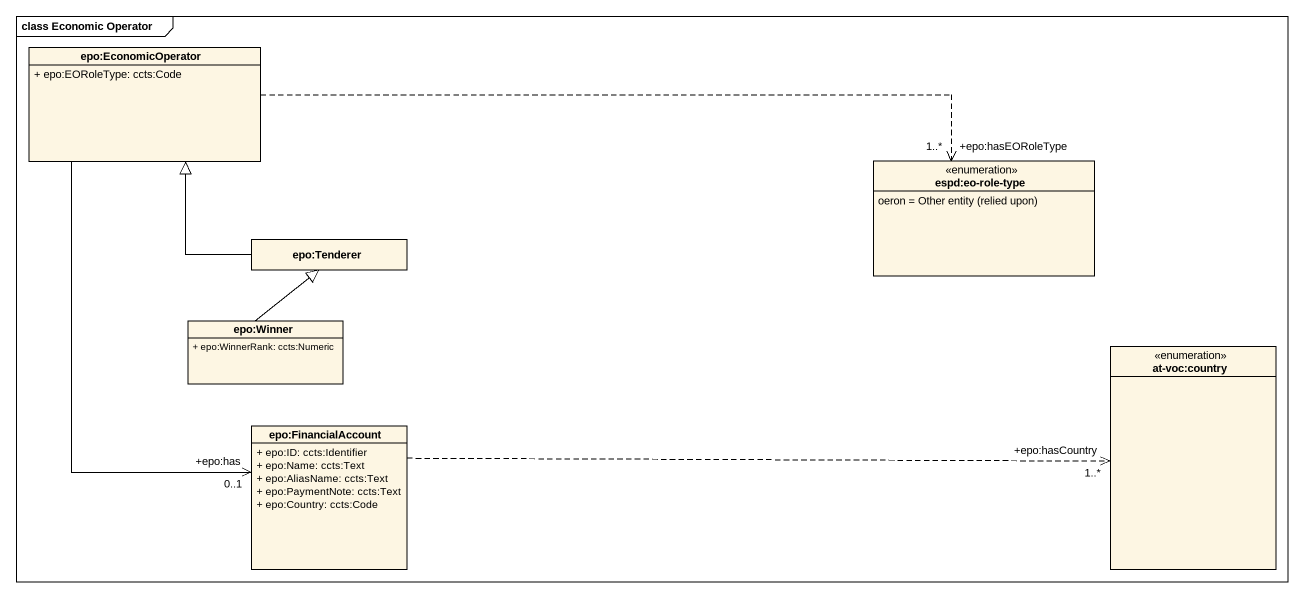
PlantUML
@startuml
mainframe class Economic Operator
hide circle
hide empty members
skinparam classAttributeIconSize 0
class "epo:EconomicOperator" as epo_EconomicOperator {
  + epo:EORoleType: ccts:Code
}
enum "espd:eo-role-type" as espd_eo_role_type {
  {field} oeron = Other entity (relied upon)
}
class "epo:Tenderer" as epo_Tenderer
class "epo:Winner" as epo_Winner {
  + epo:WinnerRank: ccts:Numeric
}
enum "at-voc:country" as at_voc_country
class "epo:FinancialAccount" as epo_FinancialAccount {
  + epo:ID: ccts:Identifier
  + epo:Name: ccts:Text
  + epo:AliasName: ccts:Text
  + epo:PaymentNote: ccts:Text
  + epo:Country: ccts:Code
}
epo_EconomicOperator .right.> "+epo:hasEORoleType\n1..*" espd_eo_role_type
epo_EconomicOperator --> "+epo:has\n0..1" epo_FinancialAccount
epo_Tenderer -up-|> epo_EconomicOperator
epo_Winner -up-|> epo_Tenderer
epo_FinancialAccount .right.> "+epo:hasCountry\n1..*" at_voc_country
@enduml
